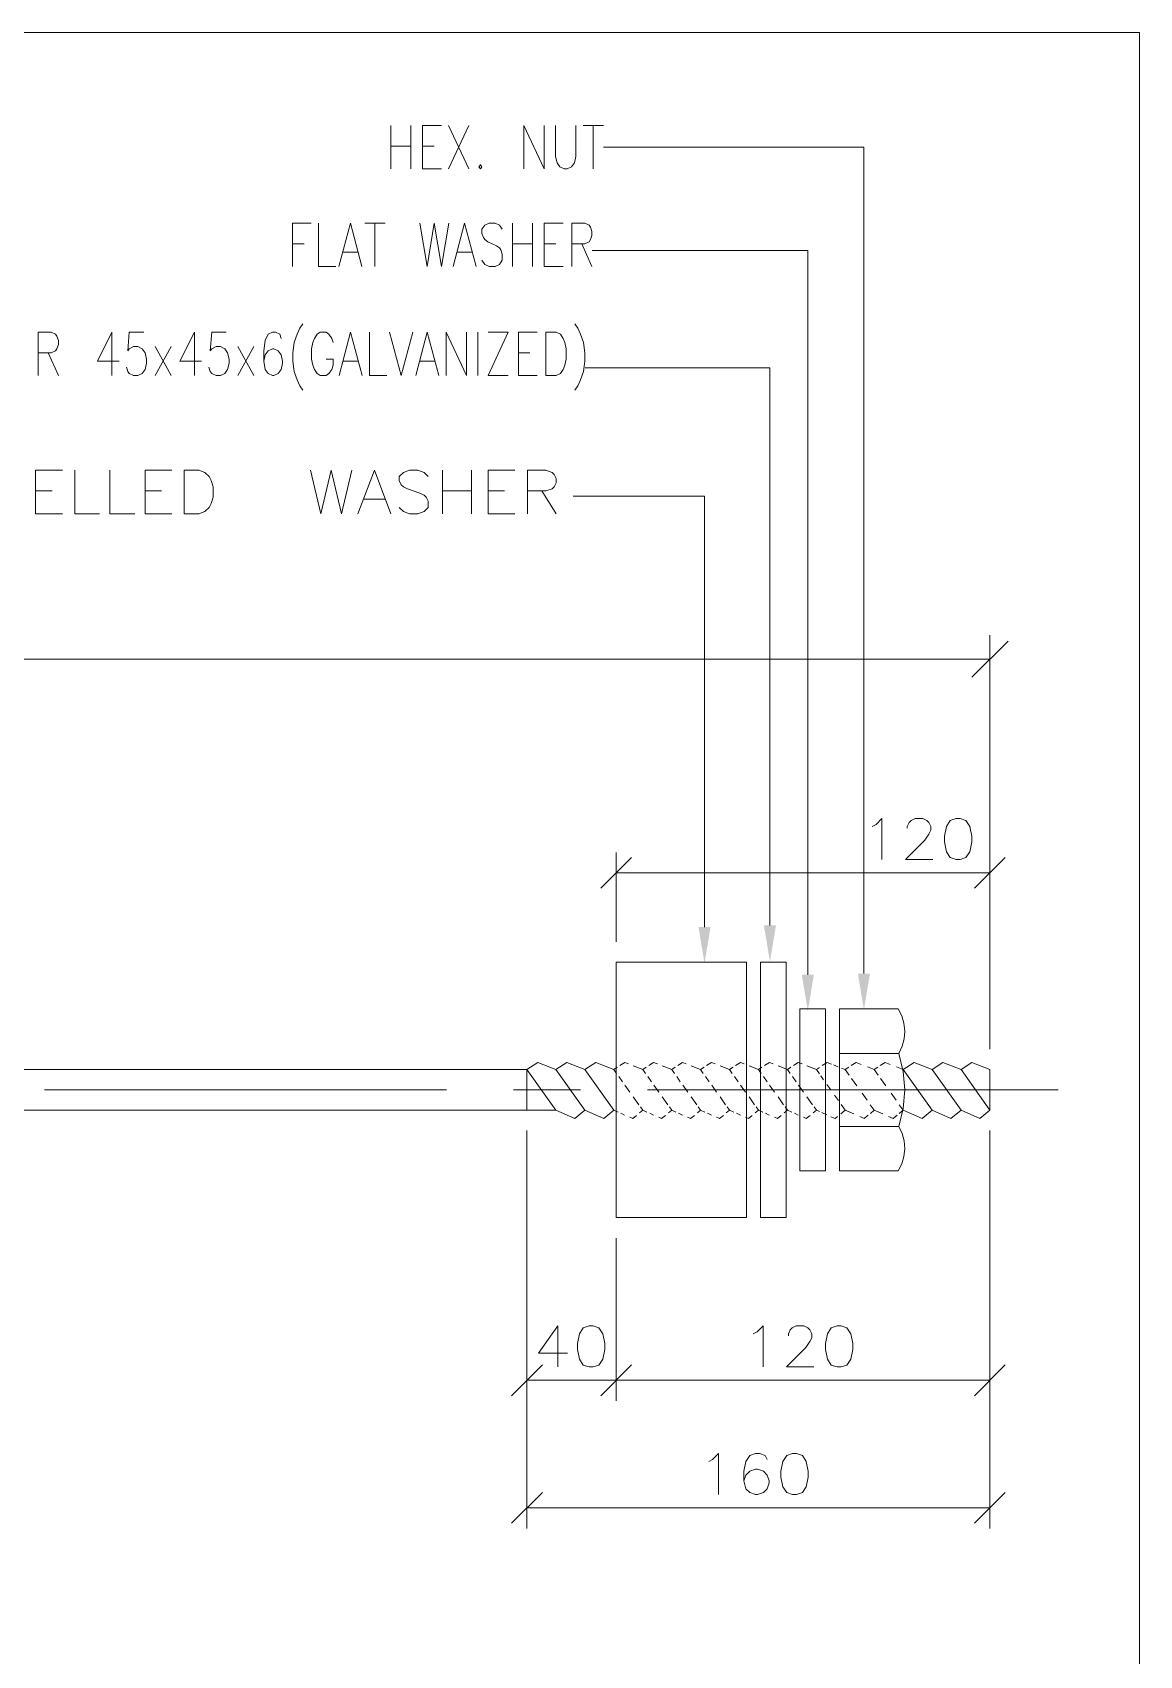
# Model space of a CAD drawing. Header units: millimetres. Extents: x 2 to 579, y 1 to 405.
# Drawn here: x 245.5 to 286.9, y 140.3 to 200.8 of the extents above; entities that cross this region are included whole.
import ezdxf

# ---------------------------------------------------------------- set-up
doc = ezdxf.new("R2010")
doc.units = ezdxf.units.MM
doc.linetypes.add('XKITLINE00', pattern=[0])
doc.layers.add('GraphicObject', color=6, linetype='Continuous', lineweight=0)
doc.layers.add('LinkedObject', color=7, linetype='Continuous', lineweight=0)

# ---------------------------------------------------------------- blocks, each defined once
blk = doc.blocks.new('*A3')
at = {"layer": 'GraphicObject', "color": 3, "linetype": 'XKITLINE00', "lineweight": 0}
for p, q in [((286.857, 200.826), (152.298, 200.826)), ((286.857, 61.874), (286.857, 200.826))]:
    blk.add_line(p, q, dxfattribs=at)
blk = doc.blocks.new('*A4')
at = {"layer": 'LinkedObject'}
for points in [[(270.845, 167.439), (270.62, 166.089), (270.395, 167.439)], [(273.287, 167.5), (273.062, 166.15), (272.837, 167.5)], [(274.701, 165.661), (274.476, 164.311), (274.251, 165.661)], [(276.795, 165.701), (276.57, 164.351), (276.345, 165.701)]]:
    blk.add_hatch(color=1, dxfattribs=at).paths.add_polyline_path(points, flags=17)
at = {"layer": 'LinkedObject', "color": 2, "linetype": 'XKITLINE00', "lineweight": 0}
for p, q in [((258.907, 197.353), (258.907, 195.733)), ((259.663, 197.353), (259.663, 195.733)), ((260.095, 195.733), (260.095, 197.353)), ((260.095, 197.353), (260.797, 197.353)), ((261.823, 197.353), (261.067, 195.733)), ((261.067, 197.353), (261.823, 195.733)), ((263.875, 195.733), (263.875, 197.353)), ((263.875, 197.353), (264.631, 195.733)), ((264.631, 195.733), (264.631, 197.353)), ((265.063, 197.353), (265.063, 196.195)), ((265.819, 196.195), (265.819, 197.353)), ((266.089, 197.353), (266.845, 197.353)), ((266.467, 197.353), (266.467, 195.733)), ((258.907, 196.581), (259.663, 196.581)), ((260.095, 196.581), (260.527, 196.581)), ((260.797, 195.733), (260.095, 195.733)), ((262.255, 195.887), (262.201, 195.81)), ((262.201, 195.81), (262.255, 195.733)), ((262.309, 195.81), (262.255, 195.887)), ((262.255, 195.733), (262.309, 195.81)), ((265.063, 196.195), (265.117, 195.964)), ((265.117, 195.964), (265.225, 195.81)), ((265.225, 195.81), (265.387, 195.733)), ((265.387, 195.733), (265.495, 195.733)), ((265.495, 195.733), (265.657, 195.81)), ((265.657, 195.81), (265.765, 195.964)), ((265.765, 195.964), (265.819, 196.195)), ((255.24, 192.091), (255.24, 193.711)), ((255.24, 193.711), (255.942, 193.711)), ((256.212, 193.711), (256.212, 192.091)), ((256.968, 192.091), (257.4, 193.711)), ((257.4, 193.711), (257.832, 192.091)), ((257.94, 193.711), (258.696, 193.711)), ((258.318, 193.711), (258.318, 192.091)), ((259.992, 193.711), (260.262, 192.091)), ((260.262, 192.091), (260.532, 193.711)), ((260.532, 193.711), (260.802, 192.091)), ((260.802, 192.091), (261.072, 193.711)), ((261.234, 192.091), (261.666, 193.711)), ((261.666, 193.711), (262.098, 192.091)), ((262.314, 193.48), (262.422, 193.634)), ((262.314, 193.325), (262.314, 193.48)), ((262.368, 193.171), (262.314, 193.325)), ((262.422, 193.634), (262.584, 193.711)), ((262.584, 193.711), (262.8, 193.711)), ((262.8, 193.711), (262.962, 193.634)), ((262.962, 193.634), (263.07, 193.48)), ((263.448, 193.711), (263.448, 192.091)), ((264.204, 193.711), (264.204, 192.091)), ((264.636, 192.091), (264.636, 193.711)), ((264.636, 193.711), (265.338, 193.711)), ((265.662, 192.091), (265.662, 193.711)), ((265.662, 193.711), (266.148, 193.711)), ((266.148, 193.711), (266.31, 193.634)), ((266.31, 193.634), (266.364, 193.557)), ((266.364, 193.557), (266.418, 193.403)), ((266.418, 193.248), (266.364, 193.094)), ((266.418, 193.403), (266.418, 193.248)), ((255.24, 192.94), (255.672, 192.94)), ((257.13, 192.631), (257.67, 192.631)), ((261.396, 192.631), (261.936, 192.631)), ((262.422, 193.094), (262.368, 193.171)), ((262.53, 193.017), (262.422, 193.094)), ((262.854, 192.863), (262.53, 193.017)), ((262.962, 192.785), (262.854, 192.863)), ((263.016, 192.708), (262.962, 192.785)), ((263.07, 192.554), (263.016, 192.708)), ((263.448, 192.94), (264.204, 192.94)), ((264.636, 192.94), (265.068, 192.94)), ((266.148, 192.94), (265.662, 192.94)), ((266.04, 192.94), (266.418, 192.091)), ((266.31, 193.017), (266.148, 192.94)), ((266.364, 193.094), (266.31, 193.017)), ((256.212, 192.091), (256.86, 192.091)), ((262.314, 192.323), (262.422, 192.168)), ((262.422, 192.168), (262.584, 192.091)), ((262.584, 192.091), (262.8, 192.091)), ((262.8, 192.091), (262.962, 192.168)), ((262.962, 192.168), (263.07, 192.323)), ((263.07, 192.323), (263.07, 192.554)), ((265.338, 192.091), (264.636, 192.091)), ((245.746, 188.021), (245.746, 189.641)), ((245.746, 189.641), (246.232, 189.641)), ((246.232, 189.641), (246.394, 189.564)), ((248.5, 189.641), (247.96, 188.561)), ((248.5, 188.021), (248.5, 189.641)), ((249.094, 188.947), (249.148, 189.641)), ((249.148, 189.641), (249.688, 189.641)), ((251.578, 189.641), (251.038, 188.561)), ((251.578, 188.021), (251.578, 189.641)), ((252.172, 188.947), (252.226, 189.641)), ((252.226, 189.641), (252.766, 189.641)), ((254.494, 189.641), (254.332, 189.564)), ((254.602, 189.641), (254.494, 189.641)), ((254.764, 189.564), (254.602, 189.641)), ((255.412, 189.564), (255.52, 189.796)), ((255.52, 189.796), (255.628, 189.95)), ((256.276, 189.641), (256.168, 189.564)), ((256.492, 189.641), (256.276, 189.641)), ((256.6, 189.564), (256.492, 189.641)), ((256.978, 188.021), (257.41, 189.641)), ((257.41, 189.641), (257.842, 188.021)), ((258.112, 189.641), (258.112, 188.021)), ((258.868, 189.641), (259.3, 188.021)), ((259.3, 188.021), (259.732, 189.641)), ((259.84, 188.021), (260.272, 189.641)), ((260.272, 189.641), (260.704, 188.021)), ((260.974, 188.021), (260.974, 189.641)), ((260.974, 189.641), (261.73, 188.021)), ((261.73, 188.021), (261.73, 189.641)), ((262.162, 189.641), (262.162, 188.021)), ((262.54, 189.641), (263.296, 189.641)), ((263.296, 189.641), (262.54, 188.021)), ((263.674, 188.021), (263.674, 189.641)), ((263.674, 189.641), (264.376, 189.641)), ((264.7, 188.021), (264.7, 189.641)), ((264.7, 189.641), (265.078, 189.641)), ((265.078, 189.641), (265.24, 189.564)), ((265.888, 189.796), (265.78, 189.95)), ((265.996, 189.564), (265.888, 189.796)), ((246.394, 189.564), (246.448, 189.487)), ((246.448, 189.024), (246.394, 188.947)), ((246.448, 189.487), (246.502, 189.333)), ((246.502, 189.178), (246.448, 189.024)), ((246.502, 189.333), (246.502, 189.178)), ((249.148, 189.024), (249.094, 188.947)), ((249.31, 189.101), (249.148, 189.024)), ((249.472, 189.101), (249.31, 189.101)), ((249.634, 189.024), (249.472, 189.101)), ((249.742, 188.87), (249.634, 189.024)), ((250.714, 189.101), (250.12, 188.021)), ((250.12, 189.101), (250.714, 188.021)), ((252.226, 189.024), (252.172, 188.947)), ((252.388, 189.101), (252.226, 189.024)), ((252.55, 189.101), (252.388, 189.101)), ((252.712, 189.024), (252.55, 189.101)), ((252.82, 188.87), (252.712, 189.024)), ((253.792, 189.101), (253.198, 188.021)), ((253.198, 189.101), (253.792, 188.021)), ((254.224, 189.333), (254.17, 188.947)), ((254.332, 189.564), (254.224, 189.333)), ((254.494, 189.024), (254.332, 188.947)), ((254.548, 189.024), (254.494, 189.024)), ((254.71, 188.947), (254.548, 189.024)), ((254.818, 189.41), (254.764, 189.564)), ((255.25, 188.87), (255.304, 189.256)), ((255.304, 189.256), (255.412, 189.564)), ((256.006, 189.256), (255.952, 189.024)), ((255.952, 189.024), (255.952, 188.638)), ((256.06, 189.41), (256.006, 189.256)), ((256.168, 189.564), (256.06, 189.41)), ((256.708, 189.41), (256.6, 189.564)), ((256.762, 189.256), (256.708, 189.41)), ((265.24, 189.564), (265.348, 189.41)), ((265.348, 189.41), (265.402, 189.256)), ((265.402, 189.256), (265.456, 189.024)), ((265.456, 189.024), (265.456, 188.638)), ((266.104, 189.256), (265.996, 189.564)), ((266.158, 188.87), (266.104, 189.256)), ((246.232, 188.87), (245.746, 188.87)), ((246.124, 188.87), (246.502, 188.021)), ((246.394, 188.947), (246.232, 188.87)), ((247.96, 188.561), (248.77, 188.561)), ((249.796, 188.638), (249.742, 188.87)), ((249.742, 188.253), (249.796, 188.484)), ((249.796, 188.484), (249.796, 188.638)), ((251.038, 188.561), (251.848, 188.561)), ((252.874, 188.638), (252.82, 188.87)), ((252.82, 188.253), (252.874, 188.484)), ((252.874, 188.484), (252.874, 188.638)), ((254.17, 188.947), (254.17, 188.561)), ((254.224, 188.793), (254.17, 188.561)), ((254.17, 188.561), (254.224, 188.253)), ((254.332, 188.947), (254.224, 188.793)), ((254.818, 188.793), (254.71, 188.947)), ((254.872, 188.561), (254.818, 188.793)), ((254.818, 188.253), (254.872, 188.484)), ((254.872, 188.484), (254.872, 188.561)), ((255.25, 188.561), (255.25, 188.87)), ((255.304, 188.176), (255.25, 188.561)), ((255.952, 188.638), (256.006, 188.407)), ((256.006, 188.407), (256.06, 188.253)), ((256.762, 188.638), (256.492, 188.638)), ((256.708, 188.253), (256.762, 188.407)), ((256.762, 188.407), (256.762, 188.638)), ((257.14, 188.561), (257.68, 188.561)), ((260.002, 188.561), (260.542, 188.561)), ((263.674, 188.87), (264.106, 188.87)), ((265.402, 188.407), (265.348, 188.253)), ((265.456, 188.638), (265.402, 188.407)), ((266.104, 188.176), (266.158, 188.561)), ((266.158, 188.561), (266.158, 188.87)), ((249.04, 188.33), (249.094, 188.176)), ((249.094, 188.176), (249.148, 188.098)), ((249.148, 188.098), (249.31, 188.021)), ((249.31, 188.021), (249.472, 188.021)), ((249.472, 188.021), (249.634, 188.098)), ((249.634, 188.098), (249.742, 188.253)), ((252.118, 188.33), (252.172, 188.176)), ((252.172, 188.176), (252.226, 188.098)), ((252.226, 188.098), (252.388, 188.021)), ((252.388, 188.021), (252.55, 188.021)), ((252.55, 188.021), (252.712, 188.098)), ((252.712, 188.098), (252.82, 188.253)), ((254.224, 188.253), (254.332, 188.098)), ((254.332, 188.098), (254.494, 188.021)), ((254.494, 188.021), (254.548, 188.021)), ((254.548, 188.021), (254.71, 188.098)), ((254.71, 188.098), (254.818, 188.253)), ((255.412, 187.867), (255.304, 188.176)), ((255.52, 187.636), (255.412, 187.867)), ((256.06, 188.253), (256.168, 188.098)), ((256.168, 188.098), (256.276, 188.021)), ((256.276, 188.021), (256.492, 188.021)), ((256.492, 188.021), (256.6, 188.098)), ((256.6, 188.098), (256.708, 188.253)), ((258.112, 188.021), (258.76, 188.021)), ((262.54, 188.021), (263.296, 188.021)), ((264.376, 188.021), (263.674, 188.021)), ((265.078, 188.021), (264.7, 188.021)), ((265.24, 188.098), (265.078, 188.021)), ((265.348, 188.253), (265.24, 188.098)), ((265.888, 187.636), (265.996, 187.867)), ((265.996, 187.867), (266.104, 188.176)), ((255.628, 187.481), (255.52, 187.636)), ((265.78, 187.481), (265.888, 187.636)), ((245.648, 182.866), (245.648, 184.486)), ((245.648, 184.486), (246.651, 184.486)), ((247.114, 184.486), (247.114, 182.866)), ((248.425, 184.486), (248.425, 182.866)), ((249.737, 182.866), (249.737, 184.486)), ((249.737, 184.486), (250.74, 184.486)), ((251.203, 182.866), (251.203, 184.486)), ((251.203, 184.486), (251.743, 184.486)), ((251.743, 184.486), (251.974, 184.409)), ((251.974, 184.409), (252.128, 184.255)), ((252.128, 184.255), (252.205, 184.1)), ((255.908, 184.486), (256.294, 182.866)), ((256.294, 182.866), (256.68, 184.486)), ((256.68, 184.486), (257.065, 182.866)), ((257.065, 182.866), (257.451, 184.486)), ((257.683, 182.866), (258.3, 184.486)), ((258.3, 184.486), (258.917, 182.866)), ((259.225, 184.255), (259.38, 184.409)), ((259.225, 184.1), (259.225, 184.255)), ((259.38, 184.409), (259.611, 184.486)), ((259.611, 184.486), (259.92, 184.486)), ((259.92, 184.486), (260.151, 184.409)), ((260.151, 184.409), (260.305, 184.255)), ((260.845, 184.486), (260.845, 182.866)), ((261.925, 184.486), (261.925, 182.866)), ((262.543, 182.866), (262.543, 184.486)), ((262.543, 184.486), (263.545, 184.486)), ((264.008, 182.866), (264.008, 184.486)), ((264.008, 184.486), (264.703, 184.486)), ((264.703, 184.486), (264.934, 184.409)), ((264.934, 184.409), (265.011, 184.332)), ((265.011, 184.332), (265.088, 184.177)), ((265.088, 184.177), (265.088, 184.023)), ((245.648, 183.715), (246.265, 183.715)), ((249.737, 183.715), (250.354, 183.715)), ((252.205, 184.1), (252.283, 183.869)), ((252.283, 183.869), (252.283, 183.483)), ((259.303, 183.946), (259.225, 184.1)), ((259.38, 183.869), (259.303, 183.946)), ((259.534, 183.792), (259.38, 183.869)), ((259.997, 183.637), (259.534, 183.792)), ((260.151, 183.56), (259.997, 183.637)), ((260.228, 183.483), (260.151, 183.56)), ((260.845, 183.715), (261.925, 183.715)), ((262.543, 183.715), (263.16, 183.715)), ((264.703, 183.715), (264.008, 183.715)), ((264.548, 183.715), (265.088, 182.866)), ((264.934, 183.792), (264.703, 183.715)), ((265.011, 183.869), (264.934, 183.792)), ((265.088, 184.023), (265.011, 183.869)), ((251.974, 182.943), (251.743, 182.866)), ((252.128, 183.097), (251.974, 182.943)), ((252.205, 183.252), (252.128, 183.097)), ((252.283, 183.483), (252.205, 183.252)), ((257.914, 183.406), (258.685, 183.406)), ((259.225, 183.097), (259.38, 182.943)), ((259.38, 182.943), (259.611, 182.866)), ((259.92, 182.866), (260.151, 182.943)), ((260.151, 182.943), (260.305, 183.097)), ((260.305, 183.329), (260.228, 183.483)), ((260.305, 183.097), (260.305, 183.329)), ((246.651, 182.866), (245.648, 182.866)), ((247.114, 182.866), (248.04, 182.866)), ((248.425, 182.866), (249.351, 182.866)), ((250.74, 182.866), (249.737, 182.866)), ((251.743, 182.866), (251.203, 182.866)), ((259.611, 182.866), (259.92, 182.866)), ((263.545, 182.866), (262.543, 182.866))]:
    blk.add_line(p, q, dxfattribs=at)
at = {"layer": 'LinkedObject', "color": 1, "linetype": 'XKITLINE00', "lineweight": 0}
for p, q in [((276.57, 196.543), (266.849, 196.543)), ((276.57, 165.701), (276.57, 196.543)), ((274.476, 192.694), (266.422, 192.694)), ((274.476, 165.661), (274.476, 192.694)), ((273.062, 188.311), (266.162, 188.311)), ((273.062, 167.5), (273.062, 188.311)), ((270.62, 183.523), (265.714, 183.523)), ((270.62, 167.439), (270.62, 183.523)), ((280.599, 176.763), (281.949, 178.113)), ((281.274, 163.021), (281.274, 178.338)), ((281.274, 177.438), (158.799, 177.438)), ((267.32, 166.893), (267.32, 170.228)), ((281.274, 162.886), (281.274, 170.228)), ((267.894, 170.037), (266.746, 168.89)), ((280.7, 168.89), (281.847, 170.037)), ((267.32, 169.463), (281.274, 169.463)), ((263.994, 159.842), (263.994, 144.997)), ((263.994, 159.799), (263.994, 149.76)), ((281.274, 159.842), (281.274, 144.997)), ((281.274, 158.762), (281.274, 149.76)), ((267.32, 155.834), (267.32, 149.76)), ((267.32, 154.703), (267.32, 149.76)), ((264.567, 151.099), (263.42, 149.951)), ((266.746, 149.951), (267.894, 151.099)), ((267.894, 151.099), (266.746, 149.951)), ((280.7, 149.951), (281.847, 151.099)), ((263.994, 150.525), (267.32, 150.525)), ((267.32, 150.525), (281.274, 150.525)), ((264.567, 146.335), (263.42, 145.188)), ((280.7, 145.188), (281.847, 146.335)), ((281.274, 145.762), (263.994, 145.762))]:
    blk.add_line(p, q, dxfattribs=at)
at = {"layer": 'LinkedObject', "color": 7, "linetype": 'XKITLINE00', "lineweight": 0}
for p, q in [((277.023, 171.272), (277.241, 171.491)), ((277.241, 171.491), (277.241, 169.961)), ((278.334, 171.418), (278.48, 171.491)), ((278.48, 171.491), (278.771, 171.491)), ((278.771, 171.491), (278.917, 171.418)), ((280.01, 171.491), (279.791, 171.418)), ((280.156, 171.491), (280.01, 171.491)), ((280.374, 171.418), (280.156, 171.491)), ((276.877, 171.199), (277.023, 171.272)), ((278.189, 171.199), (278.261, 171.345)), ((278.189, 171.126), (278.189, 171.199)), ((278.261, 171.345), (278.334, 171.418)), ((278.99, 170.908), (278.844, 170.689)), ((278.917, 171.418), (278.99, 171.345)), ((278.99, 171.345), (279.063, 171.199)), ((279.063, 171.053), (278.99, 170.908)), ((279.063, 171.199), (279.063, 171.053)), ((279.646, 171.199), (279.573, 170.835)), ((279.573, 170.835), (279.573, 170.616)), ((279.791, 171.418), (279.646, 171.199)), ((280.52, 171.199), (280.374, 171.418)), ((280.593, 170.835), (280.52, 171.199)), ((280.593, 170.616), (280.593, 170.835)), ((278.844, 170.689), (278.116, 169.961)), ((279.573, 170.616), (279.646, 170.252)), ((279.646, 170.252), (279.791, 170.033)), ((280.374, 170.033), (280.52, 170.252)), ((280.52, 170.252), (280.593, 170.616)), ((278.116, 169.961), (279.136, 169.961)), ((279.791, 170.033), (280.01, 169.961)), ((280.01, 169.961), (280.156, 169.961)), ((280.156, 169.961), (280.374, 170.033)), ((281.274, 169.463), (281.274, 169.463)), ((267.32, 166.128), (267.32, 166.128)), ((264.4, 162.39), (263.994, 162.121)), ((264.4, 162.39), (263.994, 162.121)), ((265.074, 162.121), (264.4, 162.39)), ((265.074, 162.121), (264.4, 162.39)), ((265.48, 162.39), (265.074, 162.121)), ((265.48, 162.39), (265.074, 162.121)), ((266.154, 162.121), (265.48, 162.39)), ((266.154, 162.121), (265.48, 162.39)), ((266.56, 162.39), (266.154, 162.121)), ((267.234, 162.121), (266.56, 162.39)), ((267.64, 162.39), (267.46, 162.271)), ((267.781, 162.334), (267.64, 162.39)), ((268.72, 162.39), (268.54, 162.271)), ((268.861, 162.334), (268.72, 162.39)), ((269.8, 162.39), (269.62, 162.271)), ((269.941, 162.334), (269.8, 162.39)), ((270.88, 162.39), (270.7, 162.271)), ((271.021, 162.334), (270.88, 162.39)), ((271.96, 162.39), (271.78, 162.271)), ((272.101, 162.334), (271.96, 162.39)), ((273.04, 162.39), (272.86, 162.271)), ((273.181, 162.334), (273.04, 162.39)), ((274.12, 162.39), (273.94, 162.271)), ((274.261, 162.334), (274.12, 162.39)), ((275.2, 162.39), (275.017, 162.269)), ((275.363, 162.325), (275.2, 162.39)), ((276.28, 162.39), (276.097, 162.269)), ((276.473, 162.313), (276.28, 162.39)), ((277.36, 162.39), (277.177, 162.269)), ((277.553, 162.313), (277.36, 162.39)), ((278.44, 162.39), (278.034, 162.121)), ((279.114, 162.121), (278.44, 162.39)), ((279.52, 162.39), (279.114, 162.121)), ((280.194, 162.121), (279.52, 162.39)), ((280.6, 162.39), (280.194, 162.121)), ((281.274, 162.121), (280.6, 162.39)), ((176.079, 162.121), (263.994, 162.121)), ((265.074, 160.607), (263.994, 162.121)), ((263.994, 162.121), (263.994, 160.607)), ((265.074, 160.607), (263.994, 162.121)), ((266.154, 160.607), (265.074, 162.121)), ((266.154, 160.607), (265.074, 162.121)), ((267.234, 160.607), (266.154, 162.121)), ((267.364, 162.207), (267.234, 162.121)), ((267.334, 161.981), (267.234, 162.121)), ((267.557, 161.668), (267.421, 161.859)), ((268.314, 162.121), (267.963, 162.261)), ((268.444, 162.207), (268.314, 162.121)), ((268.414, 161.981), (268.314, 162.121)), ((268.637, 161.668), (268.501, 161.859)), ((269.394, 162.121), (269.043, 162.261)), ((269.524, 162.207), (269.394, 162.121)), ((269.494, 161.981), (269.394, 162.121)), ((269.717, 161.668), (269.581, 161.859)), ((270.474, 162.121), (270.123, 162.261)), ((270.604, 162.207), (270.474, 162.121)), ((270.574, 161.981), (270.474, 162.121)), ((270.797, 161.668), (270.661, 161.859)), ((271.554, 162.121), (271.203, 162.261)), ((271.684, 162.207), (271.554, 162.121)), ((271.654, 161.981), (271.554, 162.121)), ((271.877, 161.668), (271.741, 161.859)), ((272.634, 162.121), (272.283, 162.261)), ((272.764, 162.207), (272.634, 162.121)), ((272.734, 161.981), (272.634, 162.121)), ((272.957, 161.668), (272.821, 161.859)), ((273.714, 162.121), (273.363, 162.261)), ((273.844, 162.207), (273.714, 162.121)), ((273.814, 161.981), (273.714, 162.121)), ((274.037, 161.668), (273.901, 161.859)), ((274.794, 162.121), (274.443, 162.261)), ((274.908, 162.197), (274.794, 162.121)), ((274.908, 161.96), (274.794, 162.121)), ((275.063, 161.744), (274.958, 161.891)), ((275.604, 162.229), (275.433, 162.297)), ((275.874, 162.121), (275.727, 162.179)), ((276.012, 162.212), (275.874, 162.121)), ((276.02, 161.915), (275.874, 162.121)), ((276.311, 161.509), (276.11, 161.789)), ((276.954, 162.121), (276.704, 162.221)), ((277.092, 162.212), (276.954, 162.121)), ((277.1, 161.915), (276.954, 162.121)), ((277.391, 161.509), (277.19, 161.789)), ((278.034, 162.121), (277.784, 162.221)), ((279.114, 160.607), (278.034, 162.121)), ((280.194, 160.607), (279.114, 162.121)), ((281.274, 160.607), (280.194, 162.121)), ((281.274, 162.121), (281.274, 162.121)), ((281.274, 162.121), (281.274, 162.121)), ((281.274, 162.121), (281.274, 160.607)), ((267.833, 161.281), (267.647, 161.541)), ((268.913, 161.281), (268.727, 161.541)), ((269.993, 161.281), (269.807, 161.541)), ((271.073, 161.281), (270.887, 161.541)), ((272.153, 161.281), (271.967, 161.541)), ((273.233, 161.281), (273.047, 161.541)), ((274.313, 161.281), (274.127, 161.541)), ((275.334, 161.364), (275.187, 161.57)), ((275.616, 160.969), (275.476, 161.164)), ((276.691, 160.976), (276.504, 161.237)), ((277.771, 160.976), (277.584, 161.237)), ((263.994, 160.607), (174.999, 160.607)), ((263.994, 160.607), (263.994, 160.607)), ((263.994, 160.607), (265.074, 160.607)), ((263.994, 160.564), (263.994, 160.564)), ((265.074, 160.607), (265.779, 160.291)), ((265.074, 160.607), (265.779, 160.291)), ((265.779, 160.291), (266.154, 160.607)), ((265.779, 160.291), (266.154, 160.607)), ((266.154, 160.607), (266.859, 160.291)), ((266.859, 160.291), (267.234, 160.607)), ((267.234, 160.607), (267.148, 160.727)), ((267.234, 160.607), (267.393, 160.536)), ((268.168, 160.811), (267.963, 161.099)), ((268.194, 160.506), (268.314, 160.607)), ((268.314, 160.607), (268.228, 160.727)), ((268.314, 160.607), (268.473, 160.536)), ((269.248, 160.811), (269.043, 161.099)), ((269.274, 160.506), (269.394, 160.607)), ((269.394, 160.607), (269.308, 160.727)), ((269.394, 160.607), (269.553, 160.536)), ((270.328, 160.811), (270.123, 161.099)), ((270.354, 160.506), (270.474, 160.607)), ((270.474, 160.607), (270.388, 160.727)), ((270.474, 160.607), (270.633, 160.536)), ((271.408, 160.811), (271.203, 161.099)), ((271.434, 160.506), (271.554, 160.607)), ((271.554, 160.607), (271.468, 160.727)), ((271.554, 160.607), (271.713, 160.536)), ((272.488, 160.811), (272.283, 161.099)), ((272.514, 160.506), (272.634, 160.607)), ((272.634, 160.607), (272.548, 160.727)), ((272.634, 160.607), (272.793, 160.536)), ((273.568, 160.811), (273.363, 161.099)), ((273.594, 160.506), (273.714, 160.607)), ((273.714, 160.607), (273.628, 160.727)), ((273.714, 160.607), (273.873, 160.536)), ((274.648, 160.811), (274.443, 161.099)), ((274.674, 160.506), (274.794, 160.607)), ((274.794, 160.607), (274.708, 160.727)), ((274.794, 160.607), (274.909, 160.556)), ((275.71, 160.469), (275.874, 160.607)), ((275.874, 160.607), (275.722, 160.819)), ((275.874, 160.607), (276.194, 160.464)), ((276.954, 160.607), (276.808, 160.811)), ((276.811, 160.487), (276.954, 160.607)), ((276.954, 160.607), (277.274, 160.464)), ((278.034, 160.607), (277.888, 160.811)), ((277.891, 160.487), (278.034, 160.607)), ((278.034, 160.607), (278.739, 160.291)), ((278.739, 160.291), (279.114, 160.607)), ((279.114, 160.607), (279.819, 160.291)), ((279.819, 160.291), (280.194, 160.607)), ((280.194, 160.607), (280.899, 160.291)), ((280.899, 160.291), (281.274, 160.607)), ((281.274, 160.607), (281.274, 160.607)), ((267.493, 160.491), (267.639, 160.426)), ((267.829, 160.341), (267.939, 160.291)), ((267.939, 160.291), (268.084, 160.413)), ((268.573, 160.491), (268.719, 160.426)), ((268.909, 160.341), (269.019, 160.291)), ((269.019, 160.291), (269.164, 160.413)), ((269.653, 160.491), (269.799, 160.426)), ((269.989, 160.341), (270.099, 160.291)), ((270.099, 160.291), (270.244, 160.413)), ((270.733, 160.491), (270.879, 160.426)), ((271.069, 160.341), (271.179, 160.291)), ((271.179, 160.291), (271.324, 160.413)), ((271.813, 160.491), (271.959, 160.426)), ((272.149, 160.341), (272.259, 160.291)), ((272.259, 160.291), (272.404, 160.413)), ((272.893, 160.491), (273.039, 160.426)), ((273.229, 160.341), (273.339, 160.291)), ((273.339, 160.291), (273.484, 160.413)), ((273.973, 160.491), (274.119, 160.426)), ((274.309, 160.341), (274.419, 160.291)), ((274.419, 160.291), (274.564, 160.413)), ((275, 160.514), (275.188, 160.431)), ((275.34, 160.363), (275.499, 160.291)), ((275.499, 160.291), (275.588, 160.366)), ((276.412, 160.366), (276.579, 160.291)), ((276.579, 160.291), (276.726, 160.415)), ((277.492, 160.366), (277.659, 160.291)), ((277.659, 160.291), (277.806, 160.415)), ((281.274, 159.527), (281.274, 159.527)), ((267.32, 156.599), (267.32, 156.599)), ((267.32, 155.468), (267.32, 155.468)), ((265.147, 152.552), (264.418, 151.532)), ((265.147, 151.022), (265.147, 152.552)), ((265.948, 152.261), (265.875, 151.896)), ((266.094, 152.479), (265.948, 152.261)), ((266.313, 152.552), (266.094, 152.479)), ((266.458, 152.552), (266.313, 152.552)), ((266.677, 152.479), (266.458, 152.552)), ((266.823, 152.261), (266.677, 152.479)), ((266.895, 151.896), (266.823, 152.261)), ((272.439, 152.261), (272.585, 152.333)), ((272.585, 152.333), (272.803, 152.552)), ((272.803, 152.552), (272.803, 151.022)), ((273.75, 152.261), (273.823, 152.406)), ((273.75, 152.188), (273.75, 152.261)), ((273.823, 152.406), (273.896, 152.479)), ((273.896, 152.479), (274.042, 152.552)), ((274.042, 152.552), (274.333, 152.552)), ((274.333, 152.552), (274.479, 152.479)), ((274.479, 152.479), (274.552, 152.406)), ((274.552, 152.406), (274.625, 152.261)), ((274.625, 152.115), (274.552, 151.969)), ((274.625, 152.261), (274.625, 152.115)), ((275.208, 152.261), (275.135, 151.896)), ((275.353, 152.479), (275.208, 152.261)), ((275.572, 152.552), (275.353, 152.479)), ((275.718, 152.552), (275.572, 152.552)), ((275.936, 152.479), (275.718, 152.552)), ((276.082, 152.261), (275.936, 152.479)), ((276.155, 151.896), (276.082, 152.261)), ((264.418, 151.532), (265.511, 151.532)), ((265.875, 151.896), (265.875, 151.678)), ((265.875, 151.678), (265.948, 151.313)), ((266.823, 151.313), (266.895, 151.678)), ((266.895, 151.678), (266.895, 151.896)), ((274.406, 151.751), (273.678, 151.022)), ((274.552, 151.969), (274.406, 151.751)), ((275.135, 151.896), (275.135, 151.678)), ((275.135, 151.678), (275.208, 151.313)), ((276.082, 151.313), (276.155, 151.678)), ((276.155, 151.678), (276.155, 151.896)), ((265.948, 151.313), (266.094, 151.095)), ((266.094, 151.095), (266.313, 151.022)), ((266.313, 151.022), (266.458, 151.022)), ((266.458, 151.022), (266.677, 151.095)), ((266.677, 151.095), (266.823, 151.313)), ((273.678, 151.022), (274.698, 151.022)), ((275.208, 151.313), (275.353, 151.095)), ((275.353, 151.095), (275.572, 151.022)), ((275.572, 151.022), (275.718, 151.022)), ((275.718, 151.022), (275.936, 151.095)), ((275.936, 151.095), (276.082, 151.313)), ((267.32, 150.525), (267.32, 150.525)), ((281.274, 150.525), (281.274, 150.525)), ((270.776, 147.497), (270.922, 147.57)), ((270.922, 147.57), (271.14, 147.789)), ((271.14, 147.789), (271.14, 146.259)), ((272.16, 147.497), (272.087, 147.133)), ((272.306, 147.716), (272.16, 147.497)), ((272.524, 147.789), (272.306, 147.716)), ((272.524, 147.206), (272.306, 147.133)), ((272.67, 147.789), (272.524, 147.789)), ((272.597, 147.206), (272.524, 147.206)), ((272.816, 147.133), (272.597, 147.206)), ((272.889, 147.716), (272.67, 147.789)), ((272.962, 147.57), (272.889, 147.716)), ((273.544, 147.497), (273.472, 147.133)), ((273.69, 147.716), (273.544, 147.497)), ((273.909, 147.789), (273.69, 147.716)), ((274.054, 147.789), (273.909, 147.789)), ((274.273, 147.716), (274.054, 147.789)), ((274.419, 147.497), (274.273, 147.716)), ((274.492, 147.133), (274.419, 147.497)), ((272.087, 147.133), (272.087, 146.769)), ((272.16, 146.987), (272.087, 146.769)), ((272.087, 146.769), (272.16, 146.477)), ((272.306, 147.133), (272.16, 146.987)), ((272.962, 146.987), (272.816, 147.133)), ((273.034, 146.769), (272.962, 146.987)), ((272.962, 146.477), (273.034, 146.696)), ((273.034, 146.696), (273.034, 146.769)), ((273.472, 147.133), (273.472, 146.915)), ((273.472, 146.915), (273.544, 146.55)), ((274.419, 146.55), (274.492, 146.915)), ((274.492, 146.915), (274.492, 147.133)), ((272.16, 146.477), (272.306, 146.332)), ((272.306, 146.332), (272.524, 146.259)), ((272.524, 146.259), (272.597, 146.259)), ((272.597, 146.259), (272.816, 146.332)), ((272.816, 146.332), (272.962, 146.477)), ((273.544, 146.55), (273.69, 146.332)), ((273.69, 146.332), (273.909, 146.259)), ((273.909, 146.259), (274.054, 146.259)), ((274.054, 146.259), (274.273, 146.332)), ((274.273, 146.332), (274.419, 146.55)), ((263.994, 145.762), (263.994, 145.762))]:
    blk.add_line(p, q, dxfattribs=at)
at = {"layer": 'LinkedObject', "color": 6, "linetype": 'XKITLINE00', "lineweight": 0}
for p, q in [((267.32, 156.599), (267.32, 166.128)), ((272.186, 166.128), (267.32, 166.128)), ((272.186, 156.599), (272.186, 166.128)), ((272.705, 156.599), (272.705, 166.128)), ((273.664, 166.128), (272.705, 166.128)), ((273.664, 156.599), (273.664, 166.128)), ((274.182, 158.339), (274.182, 164.389)), ((275.141, 164.389), (274.182, 164.389)), ((275.141, 158.339), (275.141, 164.389)), ((275.659, 164.389), (275.659, 161.364)), ((275.659, 164.389), (277.852, 164.389)), ((277.982, 164.129), (277.852, 164.389)), ((278.063, 163.849), (277.982, 164.129)), ((278.092, 163.56), (278.063, 163.849)), ((278.069, 163.27), (278.092, 163.56)), ((277.869, 162.726), (277.994, 162.989)), ((277.994, 162.989), (278.069, 163.27)), ((277.869, 162.726), (275.659, 162.726)), ((278.035, 162.054), (277.869, 162.726)), ((278.091, 161.364), (278.035, 162.054)), ((245.988, 161.364), (260.988, 161.364)), ((263.488, 161.364), (265.988, 161.364)), ((268.488, 161.364), (283.814, 161.364)), ((275.659, 158.339), (275.659, 161.364)), ((278.035, 160.674), (278.091, 161.364)), ((277.869, 160.002), (278.035, 160.674)), ((277.869, 160.002), (275.659, 160.002)), ((277.994, 159.739), (277.869, 160.002)), ((278.069, 159.458), (277.994, 159.739)), ((278.092, 159.168), (278.069, 159.458)), ((277.982, 158.599), (278.063, 158.879)), ((278.063, 158.879), (278.092, 159.168)), ((275.141, 158.339), (274.182, 158.339)), ((275.659, 158.339), (277.852, 158.339)), ((277.852, 158.339), (277.982, 158.599)), ((272.186, 156.599), (267.32, 156.599)), ((273.664, 156.599), (272.705, 156.599))]:
    blk.add_line(p, q, dxfattribs=at)

msp = doc.modelspace()

# ---------------------------------------------------------------- block references
at = {"lineweight": 0}
for name in ['*A3', '*A4']:
    msp.add_blockref(name, (0, 0), dxfattribs=at)

doc.saveas('drawing.dxf')
